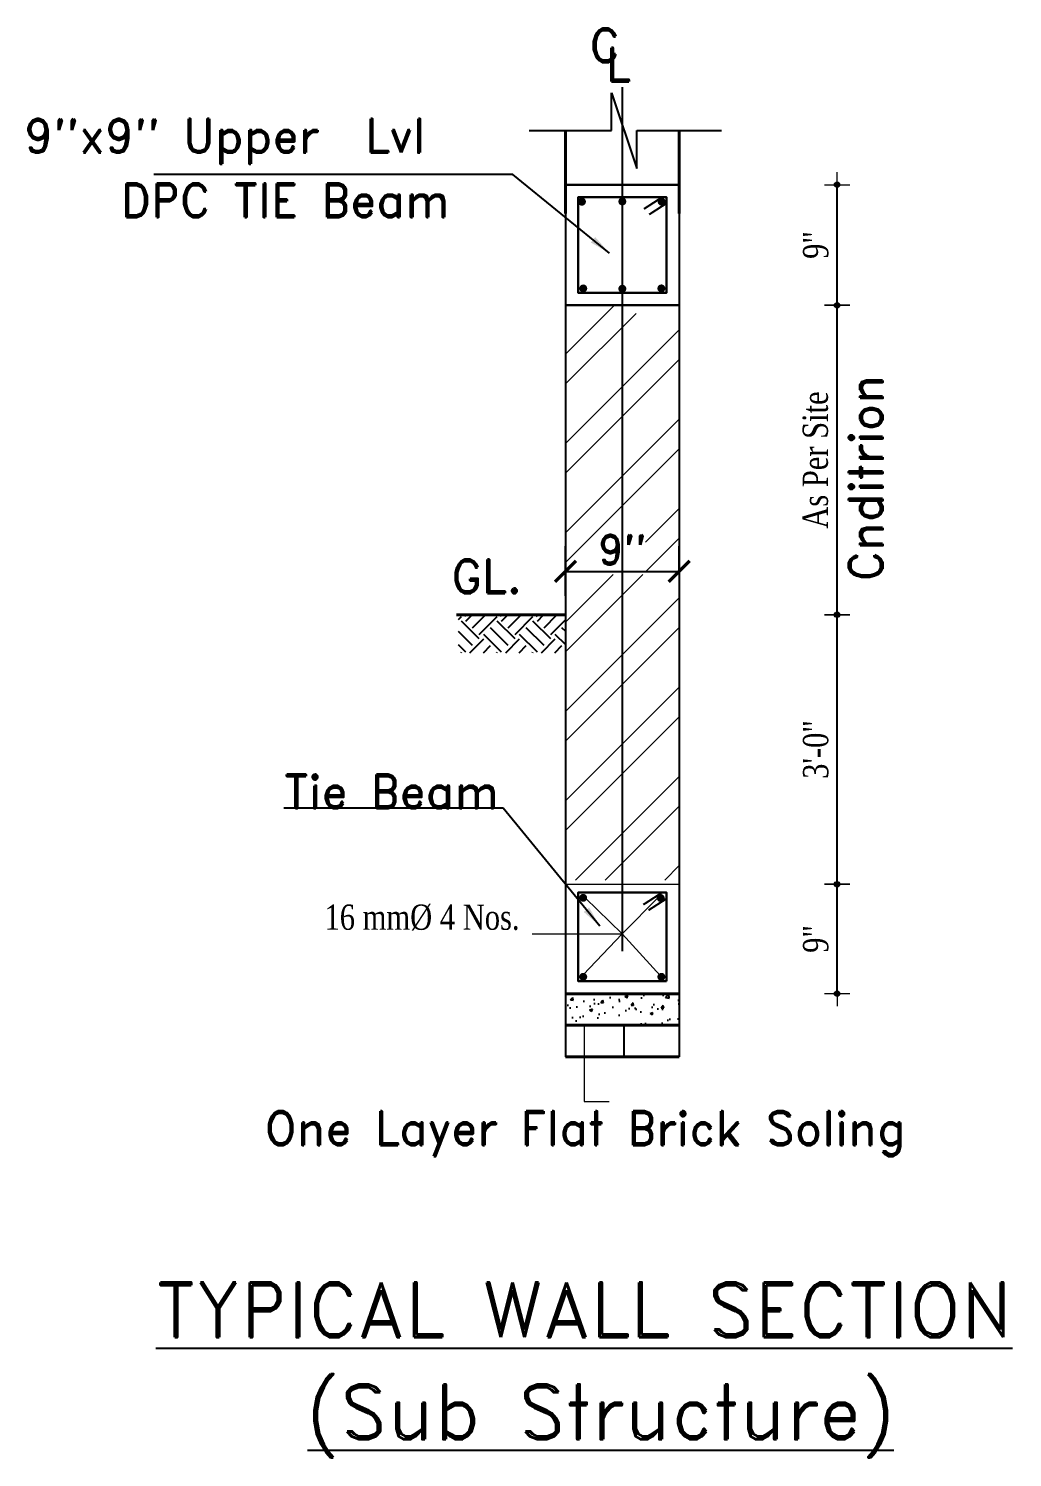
# Model space of a CAD drawing. Header units: feet. Extents: x 28652 to 66086, y -6769 to -640.
# Drawn here: x 59524.7 to 59758.3, y -979.4 to -640 of the extents above; entities that cross this region are included whole.
import ezdxf
from ezdxf.enums import TextEntityAlignment as Align

# ---------------------------------------------------------------- set-up
doc = ezdxf.new("R2010")
doc.units = ezdxf.units.FT
doc.header["$LTSCALE"] = 50
doc.header["$MEASUREMENT"] = 0
doc.header["$PDMODE"] = 34
doc.linetypes.add('CENTER', pattern=[2, 1.25, -0.25, 0.25, -0.25])
for name, color, linetype in [('CL', 253, 'CENTER'), ('Text', 7, 'Continuous'), ('WALL2', 1, 'Continuous')]:
    doc.layers.add(name, color=color, linetype=linetype)
for name, color, linetype, lineweight in [('DIMENSION', 142, 'Continuous', 13), ('layout', 21, 'Continuous', 15), ('STIRRUP', 10, 'Continuous', 30), ('wall', 6, 'Continuous', 40)]:
    doc.layers.add(name, color=color, linetype=linetype, lineweight=lineweight)
doc.styles.add('1.8 str', font='times.ttf', dxfattribs={"width": 0.8, "height": 6})
doc.styles.add('Dim', font='romand.shx')
doc.dimstyles.new('1.4', dxfattribs={"dimscale": 0, "dimtxt": 6, "dimasz": 0.5, "dimexe": 2, "dimexo": 9, "dimgap": 2, "dimtad": 1, "dimdec": 0, "dimlfac": 0.5, "dimzin": 3, "dimdsep": 46, "dimlunit": 4, "dimtxsty": '1.8 str', "dimblk": 'DIM', "dimcen": 3, "dimdle": 3, "dimse1": 1, "dimse2": 1, "dimclrd": 256, "dimclre": 256, "dimclrt": 7, "dimadec": 1, "dimazin": 2, "dimtfac": 1, "dimtdec": 0, "dimtix": 1, "dimtofl": 0, "dimtmove": 2, "dimatfit": 3, "dimldrblk": 'arrow', "dimfxl": 2, "dimfrac": 2, "dimtolj": 2, "dimtzin": 0, "dimarcsym": 0})
doc.dimstyles.new('FD', dxfattribs={"dimtxt": 7, "dimasz": 5, "dimexe": 6, "dimexo": 0, "dimgap": 1, "dimtad": 1, "dimdec": 0, "dimrnd": 1, "dimzin": 0, "dimdsep": 46, "dimlunit": 3, "dimtxsty": 'Dim', "dimblk": 'ARCHTICK', "dimcen": 0.0625, "dimclrd": 256, "dimclre": 256, "dimclrt": 256, "dimadec": 0, "dimazin": 0, "dimtfac": 0.010417, "dimtdec": 0, "dimtmove": 1, "dimatfit": 3, "dimfxl": 6, "dimfxlon": 1, "dimfrac": 2, "dimtolj": 1, "dimtzin": 0, "dimarcsym": 0})

# ---------------------------------------------------------------- blocks, each defined once
blk = doc.blocks.new('DIM')
at = {"layer": 'DIMENSION'}
h = blk.add_hatch(color=256, dxfattribs=at)
h.paths.add_polyline_path([(0, 1.28), (0, 0), (1.28, 0, 0.414214)])
h.paths.add_polyline_path([(1.28, 0), (0, 0), (0, -1.28, 0.414214)])
h.paths.add_polyline_path([(0, 0), (-1.28, 0, 0.414214), (0, -1.28)])
h.paths.add_polyline_path([(0, 1.28, 0.414214), (-1.28, 0), (0, 0)])
for p, q in [((-6, 0), (6, 0)), ((0, 6), (0, -6))]:
    blk.add_line(p, q, dxfattribs=at)
blk.add_circle((0, 0), 1.28, dxfattribs=at)
blk = doc.blocks.new('*D869')
at = {"layer": 'Defpoints', "color": 0, "ltscale": 10, "transparency": 16777216}
for p in [(59679.2, -843.2), (59716.7, -843.2), (59679.2, -869.21)]:
    blk.add_point(p, dxfattribs=at)
at = {"layer": 'DIMENSION', "lineweight": -2, "ltscale": 10, "transparency": 16777216}
blk.add_line((59716.7, -868.71), (59716.7, -843.7), dxfattribs=at)
at = {"layer": 'DIMENSION', "lineweight": -2, "ltscale": 10, "transparency": 16777216, "xscale": 0.5, "yscale": 0.5, "zscale": 0.5}
for p, rotation in [((59716.7, -843.2), 90), ((59716.7, -869.21), 270)]:
    blk.add_blockref('DIM', p, dxfattribs=dict(at, rotation=rotation))
at = {"layer": 'DIMENSION', "color": 7, "ltscale": 10, "transparency": 16777216, "insert": (59711.64, -856.21), "char_height": 6, "attachment_point": 5, "rotation": 90, "style": '1.8 str'}
blk.add_mtext('\\A2;9"', dxfattribs=at)
blk = doc.blocks.new('arrow')
at = {"layer": 'DIMENSION'}
blk.add_lwpolyline([(1.21, 0, 0, 2.1, 0), (-2.29, 0, 0, 0, 0), (1.21, 0, 0, 0, 0)], format="xyseb", dxfattribs=at)
blk = doc.blocks.new('*D870')
at = {"layer": 'Defpoints', "color": 0, "ltscale": 10, "transparency": 16777216}
for p in [(59702.01, -779.21), (59716.7, -779.21), (59679.2, -843.2)]:
    blk.add_point(p, dxfattribs=at)
at = {"layer": 'DIMENSION', "lineweight": -2, "ltscale": 10, "transparency": 16777216}
blk.add_line((59716.7, -842.7), (59716.7, -779.71), dxfattribs=at)
at = {"layer": 'DIMENSION', "lineweight": -2, "ltscale": 10, "transparency": 16777216, "xscale": 0.5, "yscale": 0.5, "zscale": 0.5}
for p, rotation in [((59716.7, -779.21), 90), ((59716.7, -843.2), 270)]:
    blk.add_blockref('DIM', p, dxfattribs=dict(at, rotation=rotation))
at = {"layer": 'DIMENSION', "color": 7, "ltscale": 10, "transparency": 16777216, "insert": (59711.64, -811.21), "char_height": 6, "attachment_point": 5, "rotation": 90, "style": '1.8 str'}
blk.add_mtext('\\A2;3\'-0"', dxfattribs=at)
blk = doc.blocks.new('_ArchTick')
at = {"color": 0, "linetype": 'ByBlock', "const_width": 0.15}
blk.add_lwpolyline([(-0.5, -0.5), (0.5, 0.5)], dxfattribs=at)
blk = doc.blocks.new('*D871')
at = {"layer": 'Defpoints', "color": 0, "transparency": 16777216}
for p in [(59679.2, -768.89), (59679.2, -768.89), (59652.2, -774.67)]:
    blk.add_point(p, dxfattribs=at)
at = {"layer": 'DIMENSION', "lineweight": -2, "transparency": 16777216}
for p, q in [((59652.2, -774.67), (59652.2, -762.89)), ((59679.2, -768.89), (59679.2, -762.89)), ((59652.2, -768.89), (59679.2, -768.89))]:
    blk.add_line(p, q, dxfattribs=at)
at = {"layer": 'DIMENSION', "lineweight": -2, "transparency": 16777216, "xscale": 5, "yscale": 5, "zscale": 5, "rotation": 180}
blk.add_blockref('_ArchTick', (59652.2, -768.89), dxfattribs=at)
at = {"layer": 'DIMENSION', "lineweight": -2, "transparency": 16777216, "xscale": 5, "yscale": 5, "zscale": 5}
blk.add_blockref('_ArchTick', (59679.2, -768.89), dxfattribs=at)
at = {"layer": 'DIMENSION', "transparency": 16777216, "insert": (59665.7, -763.72), "char_height": 7, "attachment_point": 5, "style": 'Dim'}
blk.add_mtext('\\A1;9"', dxfattribs=at)
blk = doc.blocks.new('*D872')
at = {"layer": 'Defpoints', "color": 0, "ltscale": 10, "transparency": 16777216}
for p in [(59679.2, -705.69), (59716.7, -705.69), (59702.01, -779.21)]:
    blk.add_point(p, dxfattribs=at)
at = {"layer": 'DIMENSION', "lineweight": -2, "ltscale": 10, "transparency": 16777216}
blk.add_line((59716.7, -778.71), (59716.7, -706.19), dxfattribs=at)
at = {"layer": 'DIMENSION', "lineweight": -2, "ltscale": 10, "transparency": 16777216, "xscale": 0.5, "yscale": 0.5, "zscale": 0.5}
for p, rotation in [((59716.7, -705.69), 90), ((59716.7, -779.21), 270)]:
    blk.add_blockref('DIM', p, dxfattribs=dict(at, rotation=rotation))
at = {"layer": 'DIMENSION', "color": 7, "ltscale": 10, "transparency": 16777216, "insert": (59711.55, -742.45), "char_height": 6, "attachment_point": 5, "rotation": 90, "style": '1.8 str'}
blk.add_mtext('\\A2;As Per Site', dxfattribs=at)
blk = doc.blocks.new('A$C56941564')
at = {"layer": 'WALL2'}
h = blk.add_hatch(dxfattribs=at)
h.set_pattern_fill('EARTH', color=256, scale=24, angle=45, style=0)
h.set_pattern_definition([(135, (16073.941, -6587.808), (-9e-16, 8.4852814), [6, -6]), (135, (16075.532, -6586.217), (-9e-16, 8.4852814), [6, -6]), (135, (16077.123, -6584.626), (-9e-16, 8.4852814), [6, -6]), (45, (16077.123, -6583.565), (8.4852814, 2e-15), [6, -6]), (45, (16075.532, -6581.974), (8.4852814, 2e-15), [6, -6]), (45, (16073.941, -6580.383), (8.4852814, 2e-15), [6, -6])])
h.paths.add_polyline_path([(0, 0), (0, 8.99), (25.47, 8.99), (25.47, 0)])
at = {"layer": 'wall'}
blk.add_line((0.05, 8.99), (25.93, 8.99), dxfattribs=at)
blk = doc.blocks.new('*D873')
at = {"layer": 'Defpoints', "color": 0, "ltscale": 10, "transparency": 16777216}
for p in [(59679.2, -677.04), (59716.7, -677.04), (59679.2, -705.69)]:
    blk.add_point(p, dxfattribs=at)
at = {"layer": 'DIMENSION', "lineweight": -2, "ltscale": 10, "transparency": 16777216}
blk.add_line((59716.7, -705.19), (59716.7, -677.54), dxfattribs=at)
at = {"layer": 'DIMENSION', "lineweight": -2, "ltscale": 10, "transparency": 16777216, "xscale": 0.5, "yscale": 0.5, "zscale": 0.5}
for p, rotation in [((59716.7, -677.04), 90), ((59716.7, -705.69), 270)]:
    blk.add_blockref('DIM', p, dxfattribs=dict(at, rotation=rotation))
at = {"layer": 'DIMENSION', "color": 7, "ltscale": 10, "transparency": 16777216, "insert": (59711.64, -691.37), "char_height": 6, "attachment_point": 5, "rotation": 90, "style": '1.8 str'}
blk.add_mtext('\\A2;9"', dxfattribs=at)

msp = doc.modelspace()

# ---------------------------------------------------------------- hatches: boundary and pattern name
h = msp.add_hatch()
h.set_pattern_fill('AR-CONC', color=256, style=0)
h.set_pattern_definition([(50, (38830.393, 2830.851), (7.1726018, -0.6275213), [0.75, -8.25]), (355, (38830.393, 2830.851), (-1.3875133, 7.5219213), [0.6, -6.6]), (100.4514, (38830.991, 2830.799), (5.7850938, 6.8943954), [0.637402, -7.011421]), (46.1842, (38830.393, 2832.851), (10.6724105, -1.65519), [1.125, -12.375]), (96.6356, (38831.283, 2832.713), (9.346627, 9.7411787), [0.956103, -10.51713]), (351.1842, (38830.393, 2832.851), (9.3466195, 9.741186), [0.9, -9.9]), (21, (38831.393, 2832.351), (5.9690705, -4.0261889), [0.75, -8.25]), (326, (38831.393, 2832.351), (2.4331533, 7.2515005), [0.6, -6.6]), (71.4514, (38831.8906, 2832.0156), (8.4022263, 3.225305), [0.637402, -7.011421]), (37.5, (38830.3932, 2830.851), (0.12159855, 3.32893854), [0, -6.52, 0, -6.7, 0, -6.625]), (7.5, (38830.3932, 2830.851), (2.6306954, 3.9441171), [0, -3.82, 0, -6.37, 0, -2.525]), (327.5, (38828.1632, 2830.851), (5.33822436, -0.22554872), [0, -2.5, 0, -7.8, 0, -10.35]), (317.5, (38827.163, 2830.851), (5.8318617, 1.0010498), [0, -3.25, 0, -5.18, 0, -7.35])])
h.paths.add_polyline_path([(59679.2, -869.21), (59652.2, -869.21), (59652.2, -876.71), (59679.2, -876.71)])
at = {"layer": 'DIMENSION', "ltscale": 10}
h = msp.add_hatch(dxfattribs=at)
h.set_pattern_fill('ANSI32', color=256, scale=40, style=0)
h.set_pattern_definition([(45, (51410.061, -2446.984), (-10.606602, 10.606602), []), (45, (51417.132, -2446.984), (-10.606602, 10.606602), [])])
h.paths.add_polyline_path([(59660.19, -759), (59671.21, -759), (59671.21, -769.64), (59660.19, -769.64)])
h.paths.add_polyline_path([(59679.2, -707.6), (59665.7, -707.6), (59665.7, -842.21), (59679.2, -842.21)])
h.paths.add_polyline_path([(59665.7, -705.69), (59652.2, -705.69), (59652.2, -842.21), (59665.7, -842.21)])

# ---------------------------------------------------------------- linework, layer by layer
at = {"ltscale": 10}
for p, q in [((59652.2, -683.85), (59652.2, -884.21)), ((59679.2, -683.85), (59679.2, -884.21))]:
    msp.add_line(p, q, dxfattribs=at)
at = {"layer": 'CL', "ltscale": 24}
for p, q in [((59665.7, -653.88), (59665.7, -683.85)), ((59665.7, -683.85), (59665.7, -859.12))]:
    msp.add_line(p, q, dxfattribs=at)
at = {"layer": 'DIMENSION', "ltscale": 20}
for p, q in [((59652.2, -843.2), (59679.2, -843.2)), ((59665.7, -854.96), (59656.87, -846.43)), ((59665.7, -854.96), (59674.48, -846.15)), ((59644.26, -854.96), (59665.7, -854.96)), ((59665.7, -854.96), (59656.42, -864.73)), ((59665.7, -854.96), (59674.66, -864.85))]:
    msp.add_line(p, q, dxfattribs=at)
at = {"layer": 'layout'}
for p, q in [((59656.64, -876.82), (59656.64, -894.78)), ((59656.64, -894.78), (59662.55, -894.78))]:
    msp.add_line(p, q, dxfattribs=at)
at = {"layer": 'STIRRUP', "color": 5, "ltscale": 10}
for p, q in [((59652.2, -677.04), (59679.2, -677.04)), ((59652.2, -677.04), (59679.2, -677.04)), ((59652.2, -705.69), (59679.2, -705.69)), ((59652.2, -705.69), (59679.2, -705.69))]:
    msp.add_line(p, q, dxfattribs=at)
for points in [[(59676.2, -683.85), (59676.2, -680.04), (59655.2, -680.04), (59655.2, -683.85)], [(59655.2, -683.85), (59655.2, -702.69), (59676.2, -702.69), (59676.2, -683.85)]]:
    msp.add_lwpolyline(points, dxfattribs=at)
msp.add_lwpolyline([(59676.2, -866.21), (59676.2, -845.21), (59655.2, -845.21), (59655.2, -866.21)], close=True, dxfattribs=at)
at = {"layer": 'wall'}
for p, q in [((59652.2, -664.19), (59652.2, -683.85)), ((59679.2, -664.19), (59679.2, -683.85)), ((59679.2, -869.21), (59652.2, -869.21)), ((59652.2, -876.71), (59679.2, -876.71)), ((59652.2, -884.21), (59679.2, -884.21))]:
    msp.add_line(p, q, dxfattribs=at)
at = {"layer": 'wall', "const_width": 0.938}
for points in [[(59656.58, -681.09, 1), (59655.64, -681.09, 1)], [(59666.17, -681.03, 1), (59665.23, -681.03, 1)], [(59675.49, -681.08, 1), (59674.56, -681.08, 1)], [(59655.96, -701.68, -1), (59656.89, -701.68, -1)], [(59666.17, -701.76, 1), (59665.23, -701.76, 1)], [(59675.44, -701.68, 1), (59674.5, -701.68, 1)], [(59655.94, -846.43, 1), (59656.87, -846.43, 1)], [(59675.28, -846.49, -1), (59674.35, -846.49, -1)], [(59655.96, -865.2, -1), (59656.89, -865.2, -1)], [(59675.44, -865.2, 1), (59674.5, -865.2, 1)]]:
    msp.add_lwpolyline(points, format="xyb", close=True, dxfattribs=at)
at = {"layer": 'wall', "const_width": 0.5}
for points in [[(59670.83, -682.8), (59675.11, -680.04)], [(59672.08, -684.12), (59676.35, -681.36)], [(59670.68, -848.06), (59674.95, -845.31)], [(59671.92, -849.38), (59676.2, -846.63)]]:
    msp.add_lwpolyline(points, dxfattribs=at)
at = {"layer": 'WALL2'}
for p, q in [((59663.13, -655.19), (59669.13, -673.19)), ((59663.13, -664.19), (59663.13, -655.19)), ((59643.56, -664.19), (59663.13, -664.19)), ((59669.13, -673.19), (59669.13, -664.19)), ((59669.13, -664.19), (59689.27, -664.19)), ((59666.11, -884.21), (59666.11, -876.71))]:
    msp.add_line(p, q, dxfattribs=at)

# ---------------------------------------------------------------- block references
at = {"layer": 'wall', "xscale": -1}
msp.add_blockref('A$C56941564', (59652.25, -788.21), dxfattribs=at)

# ---------------------------------------------------------------- texts
at = {"layer": 'Text', "style": 'Dim'}
for s, p in [('C', (59657.94, -647.96)), ('L', (59661.73, -652.5)), ('9"x9" Upper  Lvl', (59523.69, -669.42)), ('DPC TIE Beam', (59546.6, -684.75)), ('GL.', (59625.15, -774.09)), ('Tie Beam', (59585.39, -825.15)), ('One Layer Flat Brick Soling', (59580.82, -905.15))]:
    msp.add_text(s, height=8, dxfattribs=at).set_placement(p)
msp.add_text('Cnditrion', height=8, rotation=90, dxfattribs=at).set_placement((59727.49, -771.24))
at = {"layer": 'Text', "ltscale": 10, "style": '1.8 str', "width": 0.8}
msp.add_text('16 mm%%C 4 Nos.', height=6, dxfattribs=at).set_placement((59594.98, -854.03))
at = {"layer": 'Text', "style": 'Dim'}
for s, p in [('%%uTYPICAL WALL SECTION', (59656.64, -944.3)), ('%%u(Sub Structure)', (59660.56, -968.53))]:
    msp.add_text(s, height=13, dxfattribs=at).set_placement(p, align=Align.MIDDLE_CENTER)

# ---------------------------------------------------------------- dimensions: what is measured, and where the dimension line sits
at = {"layer": 'DIMENSION', "ltscale": 10}
for base, p1, p2, text, picture, middle in [((59716.7, -677.04), (59679.2, -705.69), (59679.2, -677.04), '9"', '*D873', (59711.64, -691.37)), ((59716.7, -705.69), (59702.01, -779.21), (59679.2, -705.69), 'As Per Site', '*D872', (59711.55, -742.45)), ((59716.7, -779.21), (59679.2, -843.2), (59702.01, -779.21), '3\'-0"', '*D870', (59711.64, -811.21)), ((59716.7, -843.2), (59679.2, -869.21), (59679.2, -843.2), '9"', '*D869', (59711.64, -856.21))]:
    dim = msp.add_linear_dim(base=base, p1=p1, p2=p2, angle=90, text=text, dimstyle='1.4', override={"dimscale": 1}, dxfattribs=at)
    dim.commit()
    dim.dimension.update_dxf_attribs({"geometry": picture, "text_midpoint": middle})
at = {"layer": 'DIMENSION'}
dim = msp.add_linear_dim(base=(59679.2, -768.89), p1=(59652.2, -774.67), p2=(59679.2, -768.89), text='9"', dimstyle='FD', dxfattribs=at)
dim.commit()
dim.dimension.update_dxf_attribs({"geometry": '*D871', "text_midpoint": (59665.7, -763.72)})

# ---------------------------------------------------------------- leaders
at = {"layer": 'Text'}
for points in [[(59662.63, -693.29), (59639.67, -674.63), (59554.45, -674.63)], [(59660.35, -853.13), (59637.39, -825.15), (59585.34, -825.15)]]:
    msp.add_leader(points, dimstyle='FD', override={"dimgap": 1, "dimtad": 0}, dxfattribs=at)

doc.saveas('drawing.dxf')
